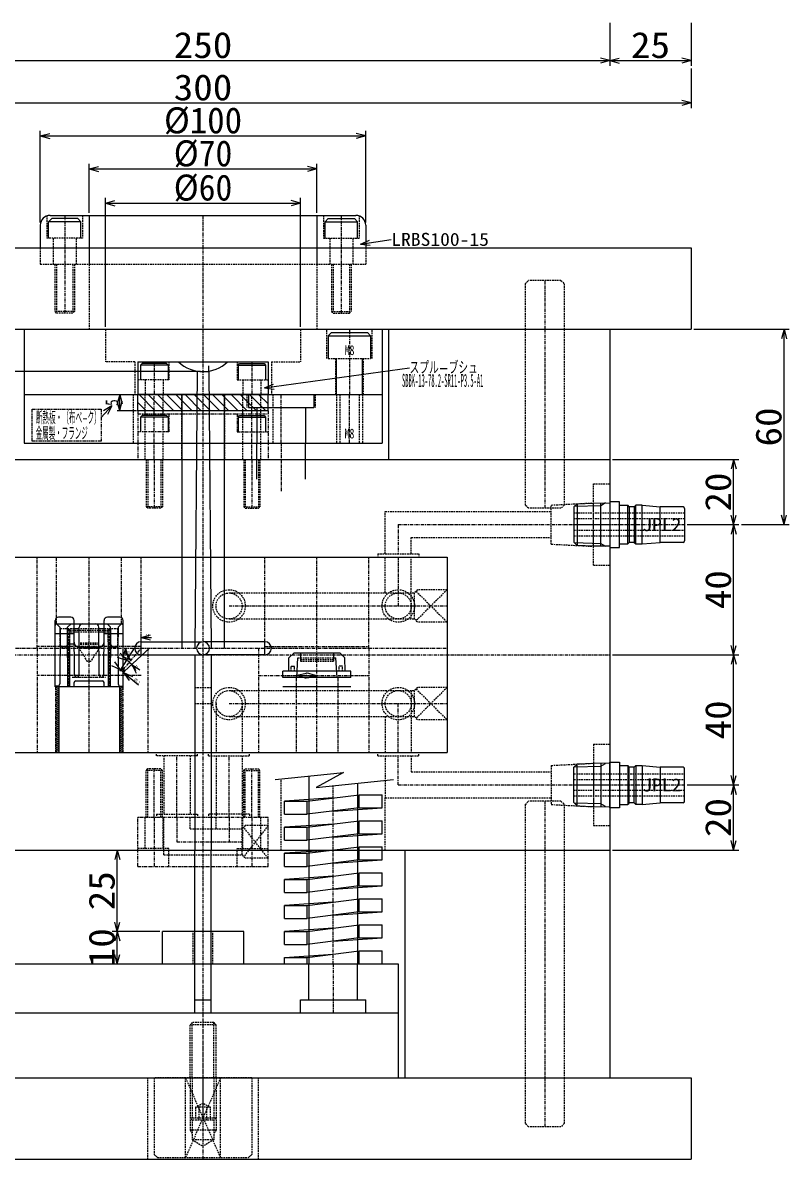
# Model space of a CAD drawing. Extents: x -554 to 592, y -350 to 391.
# Drawn here: x -55.4 to 180.1, y -350 to -0.8 of the extents above; entities that cross this region are included whole.
import ezdxf
from ezdxf.enums import TextEntityAlignment as Align

# ---------------------------------------------------------------- set-up
doc = ezdxf.new("R2010")
doc.units = 0
for name, pattern in [('CENTER', [1.75, 1, -0.25, 0.25, -0.25]), ('DASHED', [0.75, 0.5, -0.25]), ('DASHEDX2', [1, 0.75, -0.25]), ('DIVIDE', [2.25, 1, -0.25, 0.25, -0.25, 0.25, -0.25])]:
    doc.linetypes.add(name, pattern=pattern)
for name, color, linetype in [('L12', 7, 'CONTINUOUS'), ('L13', 7, 'CONTINUOUS'), ('L4', 7, 'CONTINUOUS'), ('L5', 7, 'CONTINUOUS'), ('L8', 7, 'CONTINUOUS'), ('L9', 7, 'CONTINUOUS')]:
    doc.layers.add(name, color=color, linetype=linetype)
doc.styles.add('KANJI', font='TXT', dxfattribs={"bigfont": 'BIGFONT'})

msp = doc.modelspace()

# ---------------------------------------------------------------- linework, layer by layer
at = {"layer": 'L12', "color": 251, "linetype": 'CONTINUOUS'}
for p, q in [((125, -0.8), (125, -14.045026)), ((125, -0.8), (125, -14.045026)), ((150, -0.8), (150, -14.045026)), ((-125, -12.445026), (125, -12.445026)), ((125, -12.445026), (122.102223, -11.668569)), ((125, -12.445026), (122.102223, -13.221483)), ((125, -12.445026), (127.897777, -11.668569)), ((125, -12.445026), (150, -12.445026)), ((125, -12.445026), (127.897777, -13.221483)), ((150, -12.445026), (147.102223, -11.668569)), ((150, -12.445026), (147.102223, -13.221483)), ((150, -14.845026), (150, -27.039791)), ((-150, -25.439791), (150, -25.439791)), ((150, -25.439791), (147.102223, -24.663333)), ((150, -25.439791), (147.102223, -26.216248)), ((-50, -62.2), (-50, -33.986387)), ((-50, -35.586387), (-47.102223, -34.80993)), ((50, -35.586387), (47.102223, -34.80993)), ((50, -62.2), (50, -33.986387)), ((-50, -35.586387), (50, -35.586387)), ((-50, -35.586387), (-47.102223, -36.362845)), ((50, -35.586387), (47.102223, -36.362845)), ((-35, -59.2), (-35, -44.132984)), ((-35, -45.732984), (-32.102223, -44.956527)), ((35, -45.732984), (32.102223, -44.956527)), ((35, -59.2), (35, -44.132984)), ((-35, -45.732984), (35, -45.732984)), ((-35, -45.732984), (-32.102223, -46.509441)), ((35, -45.732984), (32.102223, -46.509441)), ((-30, -94.2), (-30, -54.635602)), ((-30, -56.235602), (-27.102223, -55.459145)), ((30, -56.235602), (27.102223, -55.459145)), ((30, -94.2), (30, -54.635602)), ((-30, -56.235602), (30, -56.235602)), ((-30, -56.235602), (-27.102223, -57.012059)), ((30, -56.235602), (27.102223, -57.012059)), ((150.8, -95), (180.144503, -95)), ((178.544503, -95), (177.768045, -97.897777)), ((178.544503, -155), (178.544503, -95)), ((178.544503, -95), (179.32096, -97.897777)), ((-0.8, -108), (-67.285864, -108)), ((125.8, -135), (164.657592, -135)), ((163.057592, -135), (162.281134, -137.897777)), ((163.057592, -155), (163.057592, -135)), ((163.057592, -135), (163.834049, -137.897777)), ((163.057592, -155), (162.281134, -152.102223)), ((163.057592, -155), (163.834049, -152.102223)), ((178.544503, -155), (177.768045, -152.102223)), ((178.544503, -155), (179.32096, -152.102223)), ((148.79, -155), (164.657592, -155)), ((163.057592, -155), (162.281134, -157.897777)), ((163.057592, -195), (163.057592, -155)), ((163.057592, -155), (163.834049, -157.897777)), ((165.457592, -155), (180.144503, -155)), ((125.8, -195), (164.657592, -195)), ((163.057592, -195), (162.281134, -192.102223)), ((163.057592, -195), (162.281134, -197.897777)), ((163.057592, -195), (163.834049, -192.102223)), ((163.057592, -235), (163.057592, -195)), ((163.057592, -195), (163.834049, -197.897777)), ((163.057592, -235), (162.281134, -232.102223)), ((163.057592, -235), (163.834049, -232.102223)), ((148.79, -235), (164.657592, -235)), ((163.057592, -235), (162.281134, -237.897777)), ((163.057592, -255), (163.057592, -235)), ((163.057592, -235), (163.834049, -237.897777)), ((163.057592, -255), (162.281134, -252.102223)), ((163.057592, -255), (163.834049, -252.102223)), ((-26.34555, -255), (-27.122007, -257.897777)), ((-26.34555, -280), (-26.34555, -255)), ((-26.34555, -255), (-25.569093, -257.897777)), ((125.8, -255), (164.657592, -255)), ((-26.34555, -280), (-27.122007, -277.102223)), ((-26.34555, -280), (-25.569093, -277.102223)), ((-13.3, -280), (-27.94555, -280)), ((-26.34555, -280), (-27.122007, -282.897777)), ((-26.34555, -290), (-26.34555, -280)), ((-26.34555, -280), (-25.569093, -282.897777)), ((-26.34555, -290), (-27.122007, -287.102223)), ((-26.34555, -290), (-25.569093, -287.102223))]:
    msp.add_line(p, q, dxfattribs=at)
at = {"layer": 'L12', "color": 2, "linetype": 'CONTINUOUS'}
for p, q in [((48.418848, -68.874346), (57.853403, -67.361257)), ((48.418848, -68.874346), (51.157108, -67.648811)), ((48.418848, -68.874346), (51.403018, -69.182132)), ((18.913613, -113.020942), (63.460733, -106.790576)), ((18.913613, -113.020942), (21.675909, -111.850593)), ((18.913613, -113.020942), (21.891006, -113.388538))]:
    msp.add_line(p, q, dxfattribs=at)
at = {"layer": 'L12', "color": 6, "linetype": 'CONTINUOUS'}
for p, q in [((-25.589005, -115), (-26.365462, -117.897777)), ((-25.589005, -120), (-25.589005, -115)), ((-25.589005, -115), (-24.812548, -117.897777)), ((-27.989005, -118.5), (-31.329843, -122.092765)), ((-27.989005, -118.5), (-30.530903, -120.093348)), ((-27.989005, -118.5), (-29.393679, -121.150828)), ((-25.589005, -120), (-26.365462, -117.102223)), ((-25.589005, -120), (-24.812548, -117.102223)), ((-20.4, -120), (-26.389005, -120))]:
    msp.add_line(p, q, dxfattribs=at)
at = {"layer": 'L12', "color": 6, "linetype": 'DIVIDE'}
for p, q in [((-52.468586, -119.518325), (-31.329843, -119.518325)), ((-52.468586, -129.353403), (-52.468586, -119.518325)), ((-31.329843, -119.518325), (-31.329843, -129.353403)), ((-31.329843, -129.353403), (-52.468586, -129.353403))]:
    msp.add_line(p, q, dxfattribs=at)
at = {"layer": 'L13', "color": 6, "linetype": 'CONTINUOUS'}
for p, q in [((-20, -120), (-20, -115)), ((-20, -115), (20, -115)), ((-19.671573, -115), (-14.671573, -120)), ((-16.843146, -115), (-11.843146, -120)), ((-14.014719, -115), (-9.014719, -120)), ((-11.186292, -115), (-6.186292, -120)), ((-8.357864, -115), (-3.357864, -120)), ((-5.529437, -115), (-0.529437, -120)), ((-2.70101, -115), (2.29899, -120)), ((0.127417, -115), (5.127417, -120)), ((2.955844, -115), (7.955844, -120)), ((5.784271, -115), (10.784271, -120)), ((8.612698, -115), (13.612698, -120)), ((11.441125, -115), (16.441125, -120)), ((14.269553, -115), (19.269553, -120)), ((17.09798, -115), (20, -117.90202)), ((19.926407, -115), (20, -115.073593)), ((20, -120), (20, -115)), ((-20, -117.5), (-17.5, -120)), ((20, -120), (-20, -120))]:
    msp.add_line(p, q, dxfattribs=at)
at = {"layer": 'L13', "color": 96, "linetype": 'DIVIDE'}
for p, q in [((-20, -120), (-20, -135)), ((-20, -121), (20, -121)), ((-10.5, -121), (-10.5, -126.5)), ((10.5, -121), (10.5, -126.5)), ((20, -120), (20, -135)), ((-10.5, -126.5), (-20, -126.5)), ((10.5, -126.5), (20, -126.5)), ((-20, -260), (-20, -245)), ((20, -260), (20, -245))]:
    msp.add_line(p, q, dxfattribs=at)
at = {"layer": 'L13', "color": 251, "linetype": 'CONTINUOUS'}
for p, q in [((-18.75, -121.5), (-19.25, -122)), ((-10.75, -122), (-19.25, -122)), ((-19.25, -122), (-19.25, -126.5)), ((-11.25, -121.5), (-18.75, -121.5)), ((-10.75, -122), (-11.25, -121.5)), ((-10.75, -122), (-10.75, -126.5)), ((10.75, -122), (11.25, -121.5)), ((10.75, -122), (19.25, -122)), ((10.75, -122), (10.75, -126.5)), ((11.25, -121.5), (18.75, -121.5)), ((18.75, -121.5), (19.25, -122)), ((19.25, -122), (19.25, -126.5)), ((22.162304, -233.356021), (43.167539, -231.13089)), ((32.5, -232.260926), (32.5, -290)), ((43.167539, -231.13089), (34.801047, -235.759162)), ((34.801047, -235.759162), (58.565445, -233.267016)), ((47.5, -234.427437), (47.5, -290))]:
    msp.add_line(p, q, dxfattribs=at)
at = {"layer": 'L13', "color": 136, "linetype": 'CENTER'}
for p, q in [((-15, -135), (-15, -120)), ((15, -135), (15, -120)), ((-15, -245), (-15, -260)), ((-8, -245), (-8, -252.5)), ((8, -245), (8, -252.5)), ((15, -245), (15, -260))]:
    msp.add_line(p, q, dxfattribs=at)
at = {"layer": 'L13', "color": 96, "linetype": 'DASHED'}
for p, q in [((-6.6, -120), (-6.6, -135)), ((6.6, -120), (6.6, -135)), ((-17.75, -254.5), (-17.75, -245)), ((-12.25, -254.5), (-12.25, -245)), ((12.25, -254.5), (12.25, -245)), ((17.75, -254.5), (17.75, -245)), ((-10.5, -254.5), (-20, -254.5)), ((-10.5, -260), (-10.5, -254.5)), ((10.5, -254.5), (20, -254.5)), ((10.5, -260), (10.5, -254.5))]:
    msp.add_line(p, q, dxfattribs=at)
at = {"layer": 'L13', "color": 56, "linetype": 'CONTINUOUS'}
for p, q in [((113.99, -149.578062), (114.99, -148.578062)), ((113.99, -149.578062), (113.99, -160.421938)), ((122.2, -149.20875), (114.106387, -149.461675)), ((114.99, -148.578062), (120, -148.4215)), ((114.99, -148.578062), (114.99, -161.421938)), ((120, -148.4215), (124.99, -148.332488)), ((122.2, -161.64725), (122.2, -148.35275)), ((123.677168, -148.355907), (122.2, -149.20875)), ((127.99, -148), (124.99, -148)), ((124.99, -148), (124.99, -162)), ((127.99, -162), (127.99, -148)), ((127.99, -149.05), (130.49, -149.05)), ((130.99, -149.55), (130.49, -149.05)), ((130.49, -160.95), (130.49, -149.05)), ((132.49, -149.55), (130.99, -149.55)), ((130.99, -149.55), (130.99, -160.45)), ((130.99, -149.55), (130.99, -160.45)), ((132.99, -149.05), (132.49, -149.55)), ((132.49, -149.55), (132.49, -160.45)), ((134.99, -149.05), (132.99, -149.05)), ((132.99, -160.95), (132.99, -149.05)), ((134.99, -149.05), (140.49, -149.55)), ((134.99, -160.95), (134.99, -149.05)), ((140.49, -160.45), (140.49, -149.55)), ((147.50745, -149.55), (140.49, -149.55)), ((147.99, -150.049695), (147.99, -159.950305)), ((114.99, -161.421938), (113.99, -160.421938)), ((114.106387, -160.538325), (122.2, -160.79125)), ((130.99, -160.45), (130.49, -160.95)), ((132.49, -160.45), (130.99, -160.45)), ((132.49, -160.45), (132.99, -160.95)), ((134.99, -160.95), (140.49, -160.45)), ((147.50745, -160.45), (140.49, -160.45)), ((120, -161.5785), (114.99, -161.421938)), ((124.99, -161.667512), (120, -161.5785)), ((122.2, -160.79125), (123.677168, -161.644093)), ((124.99, -162), (127.99, -162)), ((127.99, -160.95), (130.49, -160.95)), ((132.99, -160.95), (134.99, -160.95)), ((114.99, -228.578063), (113.99, -229.578063)), ((113.99, -240.421938), (113.99, -229.578063)), ((114.106387, -229.461675), (122.2, -229.20875)), ((120, -228.4215), (114.99, -228.578063)), ((114.99, -241.421938), (114.99, -228.578063)), ((124.99, -228.332488), (120, -228.4215)), ((122.2, -228.35275), (122.2, -241.64725)), ((122.2, -229.20875), (123.677168, -228.355907)), ((124.99, -228), (127.99, -228)), ((124.99, -242), (124.99, -228)), ((127.99, -228), (127.99, -242)), ((127.99, -229.05), (130.49, -229.05)), ((130.99, -229.55), (130.49, -229.05)), ((130.49, -229.05), (130.49, -240.95)), ((130.99, -240.45), (130.99, -229.55)), ((130.99, -240.45), (130.99, -229.55)), ((132.49, -229.55), (130.99, -229.55)), ((132.49, -229.55), (132.99, -229.05)), ((132.49, -240.45), (132.49, -229.55)), ((132.99, -229.05), (134.99, -229.05)), ((132.99, -229.05), (132.99, -240.95)), ((134.99, -229.05), (140.49, -229.55)), ((134.99, -229.05), (134.99, -240.95)), ((140.49, -229.55), (140.49, -240.45)), ((147.50745, -229.55), (140.49, -229.55)), ((147.99, -239.950305), (147.99, -230.049695)), ((113.99, -240.421938), (114.99, -241.421938)), ((122.2, -240.79125), (114.106387, -240.538325)), ((123.677168, -241.644093), (122.2, -240.79125)), ((130.99, -240.45), (130.49, -240.95)), ((132.49, -240.45), (130.99, -240.45)), ((132.99, -240.95), (132.49, -240.45)), ((134.99, -240.95), (140.49, -240.45)), ((147.50745, -240.45), (140.49, -240.45)), ((114.99, -241.421938), (120, -241.5785)), ((120, -241.5785), (124.99, -241.667512)), ((127.99, -242), (124.99, -242)), ((127.99, -240.95), (130.49, -240.95)), ((134.99, -240.95), (132.99, -240.95))]:
    msp.add_line(p, q, dxfattribs=at)
at = {"layer": 'L13', "color": 56, "linetype": 'CENTER'}
for p, q in [((120, -161.5785), (120, -148.4215)), ((113.99, -155), (147.99, -155)), ((120, -228.4215), (120, -241.5785)), ((113.99, -235), (147.99, -235))]:
    msp.add_line(p, q, dxfattribs=at)
at = {"layer": 'L13', "color": 56, "linetype": 'DASHED'}
for p, q in [((147.99, -151.535898), (113.99, -151.535898)), ((147.99, -153.267949), (113.99, -153.267949)), ((113.99, -156.732051), (147.99, -156.732051)), ((113.99, -158.464102), (147.99, -158.464102)), ((113.99, -231.535898), (147.99, -231.535898)), ((113.99, -233.267949), (147.99, -233.267949)), ((147.99, -236.732051), (113.99, -236.732051)), ((147.99, -238.464102), (113.99, -238.464102))]:
    msp.add_line(p, q, dxfattribs=at)
at = {"layer": 'L13', "color": 206, "linetype": 'CONTINUOUS'}
for p, q in [((40, -239), (25, -240)), ((25, -240), (32, -240)), ((25, -244), (25, -240)), ((32, -240), (48, -238)), ((32, -244), (32, -240)), ((48, -238), (55, -238)), ((48, -242), (48, -238)), ((55, -242), (55, -238)), ((25, -244), (32, -244)), ((48, -242), (32, -244)), ((40, -243), (55, -242)), ((48, -242), (55, -242)), ((40, -247), (25, -248)), ((32, -248), (48, -246)), ((48, -246), (55, -246)), ((48, -250), (48, -246)), ((55, -250), (55, -246)), ((25, -248), (32, -248)), ((25, -252), (25, -248)), ((32, -252), (32, -248)), ((48, -250), (32, -252)), ((40, -251), (55, -250)), ((48, -250), (55, -250)), ((25, -252), (32, -252)), ((32, -256), (48, -254)), ((48, -254), (55, -254)), ((48, -258), (48, -254)), ((55, -258), (55, -254)), ((40, -255), (25, -256)), ((25, -256), (32, -256)), ((25, -260), (25, -256)), ((32, -260), (32, -256)), ((48, -258), (32, -260)), ((40, -259), (55, -258)), ((48, -258), (55, -258)), ((25, -260), (32, -260)), ((40, -263), (25, -264)), ((25, -264), (32, -264)), ((25, -268), (25, -264)), ((32, -264), (48, -262)), ((32, -268), (32, -264)), ((48, -262), (55, -262)), ((48, -266), (48, -262)), ((55, -266), (55, -262)), ((25, -268), (32, -268)), ((48, -266), (32, -268)), ((40, -267), (55, -266)), ((48, -266), (55, -266)), ((40, -271), (25, -272)), ((25, -272), (32, -272)), ((25, -276), (25, -272)), ((32, -272), (48, -270)), ((32, -276), (32, -272)), ((48, -270), (55, -270)), ((48, -274), (48, -270)), ((55, -274), (55, -270)), ((48, -274), (32, -276)), ((40, -275), (55, -274)), ((48, -274), (55, -274)), ((25, -276), (32, -276)), ((40, -279), (25, -280)), ((32, -280), (48, -278)), ((48, -278), (55, -278)), ((48, -282), (48, -278)), ((55, -282), (55, -278)), ((25, -280), (32, -280)), ((25, -284), (25, -280)), ((32, -284), (32, -280)), ((48, -282), (32, -284)), ((40, -283), (55, -282)), ((48, -282), (55, -282)), ((25, -284), (32, -284)), ((32, -288), (48, -286)), ((48, -286), (55, -286)), ((48, -290), (48, -286)), ((55, -290), (55, -286)), ((25, -288), (40, -287)), ((25, -288), (32, -288)), ((25, -290), (25, -288)), ((32, -290), (32, -288))]:
    msp.add_line(p, q, dxfattribs=at)
at = {"layer": 'L13', "color": 96, "linetype": 'CENTER'}
for p, q in [((20, -245), (-20, -245)), ((-20, -260), (20, -260))]:
    msp.add_line(p, q, dxfattribs=at)
at = {"layer": 'L13', "color": 136, "linetype": 'DASHED'}
for p, q in [((-12, -256.5), (-12, -245)), ((-4, -248.5), (-4, -245)), ((4, -248.5), (4, -245)), ((12, -248.5), (12, -245)), ((20, -247.5), (12.5, -257)), ((20, -257.5), (12.5, -248))]:
    msp.add_line(p, q, dxfattribs=at)
at = {"layer": 'L13', "color": 3, "linetype": 'CONTINUOUS'}
for p, q in [((-12.5, -290), (-12.5, -280)), ((12.5, -280), (-12.5, -280)), ((12.5, -290), (12.5, -280))]:
    msp.add_line(p, q, dxfattribs=at)
at = {"layer": 'L13', "color": 3, "linetype": 'DASHED'}
for p, q in [((-3, -290), (-3, -280)), ((3, -290), (3, -280))]:
    msp.add_line(p, q, dxfattribs=at)
at = {"layer": 'L13', "color": 253, "linetype": 'DASHED'}
for p, q in [((15, -325), (-15, -325)), ((-15, -325), (-15, -348.5)), ((-5.385165, -349.5), (-5.385165, -325)), ((-5.385165, -325), (5.385165, -349.5)), ((5.385165, -325), (-5.385165, -349.5)), ((5.385165, -349.5), (5.385165, -325)), ((15, -325), (15, -348.5)), ((2.309401, -334), (-2.309401, -334)), ((-2.309401, -334), (-2.309401, -338)), ((0, -332.845299), (-2, -334)), ((-1.154701, -338), (-1.154701, -334)), ((2, -334), (0, -332.845299)), ((1.154701, -338), (1.154701, -334)), ((2.309401, -338), (2.309401, -334)), ((-3.3235, -338), (-4, -337.3235)), ((4, -337.3235), (-4, -337.3235)), ((3.3235, -338), (-3.3235, -338)), ((4, -337.3235), (3.3235, -338)), ((-14, -349.5), (14, -349.5))]:
    msp.add_line(p, q, dxfattribs=at)
at = {"layer": 'L13', "color": 5, "linetype": 'DASHED'}
for p, q in [((-4, -325), (-4, -341)), ((4, -325), (4, -341)), ((-4, -341), (-3.325, -342.169134)), ((4, -341), (3.325, -342.169134))]:
    msp.add_line(p, q, dxfattribs=at)
at = {"layer": 'L13', "color": 2, "linetype": 'DASHED'}
for p, q in [((-3.325, -325), (-3.325, -344)), ((3.325, -325), (3.325, -344)), ((-4, -341), (4, -341)), ((-3.325, -344), (0, -345.997862)), ((3.325, -344), (-3.325, -344)), ((3.325, -344), (0, -345.997862))]:
    msp.add_line(p, q, dxfattribs=at)
at = {"layer": 'L13', "color": 253, "linetype": 'CENTER'}
msp.add_line((0, -338), (0, -325), dxfattribs=at)
at = {"layer": 'L13', "color": 253, "linetype": 'CONTINUOUS'}
for p, q in [((-15, -348.5), (-14, -349.5)), ((14, -349.5), (15, -348.5))]:
    msp.add_line(p, q, dxfattribs=at)
at = {"layer": 'L13', "color": 56, "linetype": 'CONTINUOUS'}
for centre, start, end in [((147.49, -150.049695), 360, 448), ((147.49, -159.950305), 272, 360), ((147.49, -230.049695), 0, 88), ((147.49, -239.950305), -88, 0)]:
    msp.add_arc(centre, 0.5, start, end, dxfattribs=at)
at = {"layer": 'L4', "color": 251, "linetype": 'CENTER'}
for p, q in [((-35, -225), (-35, -165)), ((35, -225), (35, -165))]:
    msp.add_line(p, q, dxfattribs=at)
at = {"layer": 'L4', "color": 7, "linetype": 'CONTINUOUS'}
for p, q in [((-45.455, -204.893), (-45.455, -184.493)), ((-40.61, -183.473), (-44.435, -183.473)), ((-39.59, -191.123), (-39.59, -184.493)), ((-30.41, -191.123), (-30.41, -184.493)), ((-25.565, -183.473), (-29.39, -183.473)), ((-24.545, -204.893), (-24.545, -184.493)), ((-44.945, -185.513), (-25.055, -185.513)), ((-38.06, -187.043), (-39.59, -187.043)), ((-38.06, -188.063), (-39.59, -188.063)), ((-30.41, -187.043), (-31.94, -187.043)), ((-30.41, -188.063), (-31.94, -188.063)), ((-39.59, -188.573), (-45.455, -188.573)), ((-24.545, -188.573), (-30.41, -188.573)), ((-31.94, -192.653), (-38.06, -192.653)), ((27.958813, -194.387), (42.041187, -194.387)), ((24.545, -201.986001), (24.545, -200.048001)), ((45.455, -201.986001), (45.455, -200.048001)), ((-24.545, -204.893), (-45.455, -204.893)), ((-39.59, -204.893), (-39.59, -203.516)), ((-30.41, -204.893), (-30.41, -203.516))]:
    msp.add_line(p, q, dxfattribs=at)
at = {"layer": 'L4', "color": 7, "linetype": 'DASHED'}
for p, q in [((-44.945, -185.513), (-45.455, -185.513)), ((-39.59, -187.043), (-43.925, -187.043)), ((-39.59, -187.043), (-41.12, -187.043)), ((-29.135, -187.553), (-40.865, -187.553)), ((-39.59, -188.063), (-40.865, -188.063)), ((-31.94, -187.043), (-38.06, -187.043)), ((-31.94, -188.063), (-38.06, -188.063)), ((-26.075, -187.043), (-30.41, -187.043)), ((-29.135, -188.063), (-30.41, -188.063)), ((-24.545, -185.513), (-25.055, -185.513)), ((-31.971238, -191.837), (-38.028762, -191.837)), ((-31.972592, -191.403499), (-38.027408, -191.403499)), ((-35.510003, -197.038999), (-38.032407, -193.003154)), ((-31.967731, -192.959001), (-38.032269, -192.959001)), ((-31.967593, -193.003148), (-34.490002, -197.039002)), ((-34.49, -197.039001), (-35.51, -197.039001)), ((27.095, -200.048), (27.095, -198.518)), ((28.115, -200.048), (28.115, -198.518)), ((29.147063, -195.917), (40.852937, -195.917)), ((29.951, -196.427), (40.049, -196.427)), ((29.951, -196.937), (40.049, -196.937)), ((41.885, -200.048), (41.885, -198.518)), ((42.905, -200.048), (42.905, -198.518))]:
    msp.add_line(p, q, dxfattribs=at)
at = {"layer": 'L4', "color": 6, "linetype": 'CONTINUOUS'}
for p, q in [((-44.996, -185.513), (-43.961325, -186.532894)), ((-43.874, -187.043), (-43.970205, -203.878828)), ((-43.961325, -186.532894), (-43.874, -192.602)), ((-41.681, -192.602), (-41.593675, -186.532894)), ((-41.579, -204.893), (-41.681, -187.043)), ((-41.593675, -186.532894), (-40.559, -185.513)), ((-39.54155, -201.093624), (-39.59, -187.043)), ((-38.057689, -201.093384), (-38.012178, -186.529813)), ((-31.942311, -201.093384), (-31.987822, -186.529813)), ((-30.45845, -201.093624), (-30.41, -187.043)), ((-28.406325, -186.532894), (-29.441, -185.513)), ((-28.421, -204.893), (-28.319, -187.043)), ((-28.319, -192.602), (-28.406325, -186.532894)), ((-26.038675, -186.532894), (-26.126, -192.602)), ((-26.126, -187.043), (-26.029795, -203.878828)), ((-25.004, -185.513), (-26.038675, -186.532894)), ((-41.482422, -191.633), (-39.59, -191.633)), ((-40.916, -204.893), (-40.916, -191.633)), ((-29.084, -204.893), (-29.084, -191.633)), ((-41.681, -192.602), (-43.874, -192.602)), ((-28.319, -192.602), (-26.126, -192.602)), ((26.402111, -195.916767), (27.958813, -194.387)), ((29.951, -194.642), (29.951, -196.937)), ((40.049, -194.642), (40.049, -196.937)), ((42.041187, -194.387), (43.597889, -195.916767)), ((26.33, -200.048), (26.402111, -195.916767)), ((27.095, -198.518), (28.115, -198.518)), ((28.829, -201.986001), (29.147063, -195.917)), ((41.171, -201.986001), (40.852937, -195.917)), ((42.905, -198.518), (41.885, -198.518)), ((43.67, -200.048), (43.597889, -195.916767)), ((45.455, -200.048001), (24.545, -200.048001)), ((45.455, -201.986001), (24.545, -201.986001)), ((-39.08, -203.006), (-30.92, -203.006))]:
    msp.add_line(p, q, dxfattribs=at)
at = {"layer": 'L4', "color": 6, "linetype": 'CENTER'}
for p, q in [((-43.874, -192.602), (-43.874, -187.043)), ((-41.681, -192.602), (-41.681, -187.043)), ((-40.916, -191.633), (-40.865, -187.553)), ((-29.084, -191.633), (-29.135, -187.553)), ((-28.319, -192.602), (-28.319, -187.043)), ((-26.126, -192.602), (-26.126, -187.043)), ((-40.212403, -201.833), (-29.893494, -201.833))]:
    msp.add_line(p, q, dxfattribs=at)
at = {"layer": 'L4', "color": 6, "linetype": 'DASHEDX2'}
for p, q in [((-41.323544, -204.893), (-41.323544, -187.043)), ((-40.915544, -204.893), (-40.915544, -187.043)), ((-29.084456, -204.893), (-29.084456, -187.043)), ((-28.676456, -204.893), (-28.676456, -187.043))]:
    msp.add_line(p, q, dxfattribs=at)
at = {"layer": 'L4', "color": 251, "linetype": 'CONTINUOUS'}
msp.add_line((45.455, -204.893), (24.545, -204.893), dxfattribs=at)
at = {"layer": 'L4', "color": 7, "linetype": 'CONTINUOUS'}
for centre, radius, start, end in [((-44.435, -184.493), 1.02, 90.000003, 180.000005), ((-40.61, -184.493), 1.02, 0, 90.000003), ((-29.39, -184.493), 1.02, 90.000003, 180.000005), ((-25.565, -184.493), 1.02, 0, 90.000003), ((-44.945, -186.023), 0.51, 90.000003, 180.000005), ((-25.055, -186.023), 0.51, 0, 90.000003), ((-38.06, -191.123), 1.53, 179.999995, 269.999997), ((-31.94, -191.123), 1.53, 269.999997, 360)]:
    msp.add_arc(centre, radius, start, end, dxfattribs=at)
at = {"layer": 'L4', "color": 6, "linetype": 'CONTINUOUS'}
for centre, radius, start, end in [((-36.992183, -186.533), 1.02, 90, 179.820951), ((-33.007817, -186.533), 1.02, 0.179049, 90), ((-43.119928, -191.837), 0.765, 180.824343, 270), ((-42.435072, -191.837), 0.765, 270, 359.175657), ((-27.564928, -191.837), 0.765, 180.824343, 270), ((-26.880072, -191.837), 0.765, 270, 359.175657), ((-38.79962, -201.091066), 0.741934, 180.197571, 359.820951), ((-31.20038, -201.091066), 0.741934, 180.179049, 359.802429), ((-44.990188, -203.873), 1.02, 270, 359.672599), ((-39.08, -203.516), 0.51, 90, 180), ((-30.92, -203.516), 0.51, 0, 90), ((-25.009812, -203.873), 1.02, 180.327401, 270)]:
    msp.add_arc(centre, radius, start, end, dxfattribs=at)
at = {"layer": 'L5', "color": 7, "linetype": 'CENTER'}
for p, q in [((0, -350), (0, -60)), ((-125, -195), (125, -195))]:
    msp.add_line(p, q, dxfattribs=at)
at = {"layer": 'L5', "color": 7, "linetype": 'CONTINUOUS'}
for p, q in [((-75, -165), (75, -165)), ((75, -165), (75, -195)), ((-19, -191), (0, -191)), ((-19, -193), (-19, -191)), ((19, -191), (0, -191)), ((19, -193), (19, -191)), ((-19, -195), (-19, -193)), ((-19, -195), (0, -195)), ((19, -195), (0, -195)), ((19, -195), (19, -193)), ((75, -195), (75, -225)), ((-75, -225), (75, -225))]:
    msp.add_line(p, q, dxfattribs=at)
at = {"layer": 'L5', "color": 4, "linetype": 'CENTER'}
for p, q in [((-51, -193), (-51, -165)), ((-45, -185.513), (-45, -165)), ((-25, -185.513), (-25, -165)), ((-19, -193), (-19, -165)), ((19, -193), (19, -165)), ((51, -193), (51, -165)), ((-51, -193), (-51, -225)), ((-17, -193), (-17, -225)), ((17, -193), (17, -225)), ((51, -193), (51, -225)), ((28.6, -201.986001), (28.6, -225)), ((41.4, -201.986001), (41.4, -225)), ((-45.35, -204.893), (-45.35, -225)), ((-24.65, -204.893), (-24.65, -225))]:
    msp.add_line(p, q, dxfattribs=at)
at = {"layer": 'L5', "color": 136, "linetype": 'CONTINUOUS'}
for p, q in [((-19, -189.65445), (-16.102223, -188.877993)), ((-19, -190.9), (-19, -189.45445)), ((-19, -189.65445), (-15.842932, -189.65445)), ((-19, -189.65445), (-16.102223, -190.430907)), ((-23.41636, -196.729522), (-25.443131, -194.51769)), ((-25.004627, -199.222601), (-21.040393, -193)), ((-22.120356, -196.718695), (-24.839279, -195.45084)), ((-23.854412, -193), (-24.630869, -195.897777)), ((-24.085373, -199.993946), (-16.45282, -193)), ((-23.854412, -193), (-23.077954, -195.897777)), ((-22.120356, -196.718695), (-23.841085, -194.261239)), ((-25.345612, -199.628972), (-28.064536, -198.361117)), ((-25.345612, -199.628972), (-27.066342, -197.171516)), ((-23.41636, -196.729522), (-26.277511, -195.827404)), ((-21.905969, -197.99689), (-19.375795, -199.608789)), ((-21.905969, -197.99689), (-20.520723, -200.657923)), ((-25.345612, -199.628972), (-25.740475, -199.297643)), ((-25.345612, -199.628972), (-24.426359, -200.400317)), ((-24.426359, -200.400317), (-19.819317, -204.266084)), ((-24.426359, -200.400317), (-21.707436, -201.668172)), ((-24.426359, -200.400317), (-22.70563, -202.857773))]:
    msp.add_line(p, q, dxfattribs=at)
at = {"layer": 'L5', "color": 3, "linetype": 'CENTER'}
for p, q in [((-75, -193), (75, -193)), ((-19, -201.4), (-51, -201.4)), ((17, -201.4), (51, -201.4))]:
    msp.add_line(p, q, dxfattribs=at)
at = {"layer": 'L5', "color": 251, "linetype": 'CENTER'}
for p, q in [((-19, -192.5), (-51, -192.5)), ((19.091623, -192.5), (51, -192.5))]:
    msp.add_line(p, q, dxfattribs=at)
at = {"layer": 'L5', "color": 136, "linetype": 'CENTER'}
for p, q in [((-24.545, -199.608274), (-19, -193)), ((-25.004627, -199.222601), (-25.690484, -200.039975)), ((-25.004627, -199.222601), (-24.085373, -199.993946)), ((-24.085373, -199.608274), (-25.004627, -199.608274)), ((-24.085373, -199.993946), (-24.771231, -200.81132))]:
    msp.add_line(p, q, dxfattribs=at)
at = {"layer": 'L5', "color": 4, "linetype": 'CONTINUOUS'}
for p, q in [((-2.5, -195), (-2.5, -225)), ((2.5, -195), (2.5, -225))]:
    msp.add_line(p, q, dxfattribs=at)
at = {"layer": 'L5', "color": 206, "linetype": 'CONTINUOUS'}
for p, q in [((28.865916, -201.281598), (31.800359, -200.657863)), ((28.865916, -201.281598), (31.719086, -202.208649)), ((35, -201.442225), (32.102223, -200.665768)), ((35, -201.442225), (32.102223, -202.218682))]:
    msp.add_line(p, q, dxfattribs=at)
at = {"layer": 'L5', "color": 3, "linetype": 'CONTINUOUS'}
for p, q in [((-44.35, -204.667078), (-45.35, -204.667078)), ((-45.35, -205.215837), (-44.79083, -204.893)), ((-45.35, -205.793187), (-44.35, -205.215837)), ((-45.35, -206.370537), (-44.35, -205.793187)), ((-44.35, -204.667078), (-44.35, -225)), ((-25.65, -204.667078), (-25.65, -225)), ((-25.65, -204.667078), (-24.65, -204.667078)), ((-24.65, -205.793187), (-25.65, -205.215837)), ((-24.65, -206.370537), (-25.65, -205.793187)), ((-24.65, -205.215837), (-25.20917, -204.893)), ((-45.35, -206.947888), (-44.35, -206.370537)), ((-45.35, -207.525238), (-44.35, -206.947888)), ((-45.35, -208.102588), (-44.35, -207.525238)), ((-45.35, -208.679938), (-44.35, -208.102588)), ((-45.35, -209.257289), (-44.35, -208.679938)), ((-45.35, -209.834639), (-44.35, -209.257289)), ((-24.65, -206.947888), (-25.65, -206.370537)), ((-24.65, -207.525238), (-25.65, -206.947888)), ((-24.65, -208.102588), (-25.65, -207.525238)), ((-24.65, -208.679938), (-25.65, -208.102588)), ((-24.65, -209.257289), (-25.65, -208.679938)), ((-24.65, -209.834639), (-25.65, -209.257289)), ((-45.35, -210.411989), (-44.35, -209.834639)), ((-45.35, -210.989339), (-44.35, -210.411989)), ((-45.35, -211.56669), (-44.35, -210.989339)), ((-45.35, -212.14404), (-44.35, -211.56669)), ((-45.35, -212.72139), (-44.35, -212.14404)), ((-45.35, -213.29874), (-44.35, -212.72139)), ((-24.65, -210.411989), (-25.65, -209.834639)), ((-24.65, -210.989339), (-25.65, -210.411989)), ((-24.65, -211.56669), (-25.65, -210.989339)), ((-24.65, -212.14404), (-25.65, -211.56669)), ((-24.65, -212.72139), (-25.65, -212.14404)), ((-24.65, -213.29874), (-25.65, -212.72139)), ((-45.35, -213.876091), (-44.35, -213.29874)), ((-45.35, -214.453441), (-44.35, -213.876091)), ((-45.35, -215.030791), (-44.35, -214.453441)), ((-45.35, -215.608142), (-44.35, -215.030791)), ((-45.35, -216.185492), (-44.35, -215.608142)), ((-45.35, -216.762842), (-44.35, -216.185492)), ((-24.65, -213.876091), (-25.65, -213.29874)), ((-24.65, -214.453441), (-25.65, -213.876091)), ((-24.65, -215.030791), (-25.65, -214.453441)), ((-24.65, -215.608142), (-25.65, -215.030791)), ((-24.65, -216.185492), (-25.65, -215.608142)), ((-24.65, -216.762842), (-25.65, -216.185492)), ((-45.35, -217.340192), (-44.35, -216.762842)), ((-45.35, -217.917543), (-44.35, -217.340192)), ((-45.35, -218.494893), (-44.35, -217.917543)), ((-45.35, -219.072243), (-44.35, -218.494893)), ((-45.35, -219.649593), (-44.35, -219.072243)), ((-45.35, -220.226944), (-44.35, -219.649593)), ((-24.65, -217.340192), (-25.65, -216.762842)), ((-24.65, -217.917543), (-25.65, -217.340192)), ((-24.65, -218.494893), (-25.65, -217.917543)), ((-24.65, -219.072243), (-25.65, -218.494893)), ((-24.65, -219.649593), (-25.65, -219.072243)), ((-24.65, -220.226944), (-25.65, -219.649593)), ((-45.35, -220.804294), (-44.35, -220.226944)), ((-45.35, -221.381644), (-44.35, -220.804294)), ((-45.35, -221.958995), (-44.35, -221.381644)), ((-45.35, -222.536345), (-44.35, -221.958995)), ((-45.35, -223.113695), (-44.35, -222.536345)), ((-45.35, -223.691045), (-44.35, -223.113695)), ((-24.65, -220.804294), (-25.65, -220.226944)), ((-24.65, -221.381644), (-25.65, -220.804294)), ((-24.65, -221.958995), (-25.65, -221.381644)), ((-24.65, -222.536345), (-25.65, -221.958995)), ((-24.65, -223.113695), (-25.65, -222.536345)), ((-24.65, -223.691045), (-25.65, -223.113695)), ((-45.35, -224.268396), (-44.35, -223.691045)), ((-45.35, -224.845746), (-44.35, -224.268396)), ((-44.617176, -225), (-44.35, -224.845746)), ((-24.65, -224.268396), (-25.65, -223.691045)), ((-24.65, -224.845746), (-25.65, -224.268396)), ((-25.382824, -225), (-25.65, -224.845746))]:
    msp.add_line(p, q, dxfattribs=at)
at = {"layer": 'L5', "color": 4, "linetype": 'DASHED'}
for p, q in [((-2.5, -205), (2.5, -205)), ((-2.5, -210), (2.5, -210))]:
    msp.add_line(p, q, dxfattribs=at)
at = {"layer": 'L5', "color": 7, "linetype": 'CONTINUOUS'}
for centre, start, end in [((-19, -193), 90, 180), ((0, -193), 0, 180), ((19, -193), 0, 90), ((-19, -193), 180, 270), ((0, -193), 180, 360), ((19, -193), -90, 0)]:
    msp.add_arc(centre, 2, start, end, dxfattribs=at)
at = {"layer": 'L5', "color": 136, "linetype": 'CONTINUOUS'}
for centre, radius, start, end in [((-19, -193), 4.854412, 180, 230), ((-27.474474, -203.099485), 7.552795, 57.5, 63.189527), ((-27.474474, -203.099485), 7.552795, 42.5, 57.5), ((-27.474474, -203.099485), 7.552795, 24.537686, 42.5)]:
    msp.add_arc(centre, radius, start, end, dxfattribs=at)
at = {"layer": 'L5', "color": 206, "linetype": 'CONTINUOUS'}
msp.add_arc((35, -84.236306), 117.205919, 267, 270, dxfattribs=at)
at = {"layer": 'L8', "color": 7, "linetype": 'DASHED'}
for p, q in [((-48, -60), (-48, -67)), ((-37, -60), (-37, -67)), ((37, -60), (37, -67)), ((48, -60), (48, -67)), ((-37, -67), (-48, -67)), ((-46, -67), (-46, -75)), ((-39, -67), (-39, -75)), ((37, -67), (48, -67)), ((39, -67), (39, -75)), ((46, -67), (46, -75)), ((-50, -70), (-50, -75)), ((50, -70), (50, -75)), ((-50, -75), (50, -75)), ((-35, -75), (-35, -95)), ((35, -75), (35, -95)), ((-30, -95), (-30, -105)), ((30, -95), (30, -105)), ((38, -104), (38, -95)), ((52, -104), (52, -95)), ((38.5, -104), (51.5, -104)), ((40.75, -104), (40.75, -115)), ((49.25, -104), (49.25, -115)), ((-21, -105), (-29.994764, -105)), ((-21, -105), (-21, -115)), ((21, -105), (21, -115)), ((21, -105), (30, -105)), ((-21.5, -115), (-21.5, -130)), ((13.5, -115), (13.5, -119)), ((21.5, -115), (21.5, -130)), ((34.5, -115), (34.5, -119)), ((-17, -350), (-17, -325)), ((17, -350), (17, -325))]:
    msp.add_line(p, q, dxfattribs=at)
at = {"layer": 'L8', "color": 251, "linetype": 'CONTINUOUS'}
for p, q in [((-46.5, -61), (-47.5, -62)), ((-37.5, -62), (-47.5, -62)), ((-47.5, -67), (-47.5, -62)), ((-38.5, -61), (-46.5, -61)), ((-37.5, -62), (-38.5, -61)), ((-37.5, -67), (-37.5, -62)), ((-35, -60), (-35, -75)), ((35, -60), (35, -75)), ((37.5, -62), (38.5, -61)), ((37.5, -62), (47.5, -62)), ((37.5, -67), (37.5, -62)), ((38.5, -61), (46.5, -61)), ((46.5, -61), (47.5, -62)), ((47.5, -67), (47.5, -62)), ((39.5, -96), (38.5, -97)), ((38.5, -97), (38.5, -104)), ((38.5, -97), (51.5, -97)), ((39.5, -96), (50.5, -96)), ((50.5, -96), (51.5, -97)), ((51.5, -97), (51.5, -104)), ((41, -115), (41, -103.955056)), ((49, -115), (49, -103.955056)), ((-20, -105), (-20, -115)), ((-20, -105), (20, -105)), ((-18.75, -105.5), (-19.25, -106)), ((-10.75, -106), (-19.25, -106)), ((-19.25, -106), (-19.25, -110.5)), ((-11.25, -105.5), (-18.75, -105.5)), ((-10.75, -106), (-11.25, -105.5)), ((-10.75, -106), (-10.75, -110.5)), ((-1.75, -108), (-2.491784, -193)), ((0, -108), (1.75, -108)), ((1.75, -108), (1.75, -106.186517)), ((1.75, -108), (2.491784, -193)), ((10.75, -106), (11.25, -105.5)), ((10.75, -106), (19.25, -106)), ((10.75, -106), (10.75, -110.5)), ((11.25, -105.5), (18.75, -105.5)), ((18.75, -105.5), (19.25, -106)), ((19.25, -106), (19.25, -110.5)), ((20, -105), (20, -115)), ((20, -115), (-20, -115)), ((-6.5, -115), (-6.5, -165)), ((6.5, -115), (6.5, -165)), ((-6.5, -165), (-6.5, -193)), ((6.5, -165), (6.5, -193)), ((32.5, -301), (32.5, -290)), ((47.5, -301), (47.5, -290)), ((30, -301), (50, -301)), ((30, -305), (30, -301)), ((50, -305), (50, -301))]:
    msp.add_line(p, q, dxfattribs=at)
at = {"layer": 'L8', "color": 7, "linetype": 'CONTINUOUS'}
for p, q in [((-47, -60), (47, -60)), ((-50, -63), (-50, -70)), ((50, -63), (50, -70)), ((-150, -70), (150, -70)), ((150, -70), (150, -95)), ((-150, -95), (150, -95)), ((-55, -95), (-55, -130)), ((55, -95), (55, -130)), ((57, -95), (57, -135)), ((125, -95), (125, -325)), ((-55, -115), (55, -115)), ((-55, -130), (55, -130)), ((-125, -135), (125, -135)), ((-125, -255), (125, -255)), ((62, -255), (62, -325)), ((-60, -290), (60, -290)), ((60, -290), (60, -325)), ((-60, -305), (60, -305)), ((-150, -325), (150, -325)), ((150, -325), (150, -350)), ((-150, -350), (150, -350))]:
    msp.add_line(p, q, dxfattribs=at)
at = {"layer": 'L8', "color": 3, "linetype": 'CENTER'}
for p, q in [((-42.5, -60), (-42.5, -75)), ((42.5, -60), (42.5, -75)), ((-42.5, -75), (-42.5, -90)), ((42.5, -75), (42.5, -90)), ((24, -130), (24, -115)), ((24, -130), (24, -135)), ((24, -135), (24, -145))]:
    msp.add_line(p, q, dxfattribs=at)
at = {"layer": 'L8', "color": 3, "linetype": 'DASHED'}
for p, q in [((-45.5, -75), (-45.5, -89.5)), ((-45, -75), (-45, -89.5)), ((-40, -75), (-40, -89.5)), ((-39.5, -75), (-39.5, -89.5)), ((39.5, -75), (39.5, -89.5)), ((40, -75), (40, -89.5)), ((45, -75), (45, -89.5)), ((45.5, -75), (45.5, -89.5)), ((-45, -90), (-45.5, -89.5)), ((-39.5, -89.5), (-45.5, -89.5)), ((-40, -90), (-45, -90)), ((-39.5, -89.5), (-40, -90)), ((39.5, -89.5), (40, -90)), ((39.5, -89.5), (45.5, -89.5)), ((40, -90), (45, -90)), ((45, -90), (45.5, -89.5))]:
    msp.add_line(p, q, dxfattribs=at)
at = {"layer": 'L8', "color": 1, "linetype": 'DASHED'}
for p, q in [((99, -81), (100, -80)), ((110, -80), (100, -80)), ((110, -80), (111, -81)), ((99, -81), (99, -95)), ((111, -81), (111, -95)), ((99, -95), (99, -135)), ((111, -95), (111, -135)), ((99, -135), (99, -149)), ((111, -135), (111, -149)), ((100, -150), (99, -149)), ((110, -150), (100, -150)), ((111, -149), (110, -150)), ((99, -241), (100, -240)), ((110, -240), (100, -240)), ((110, -240), (111, -241)), ((99, -241), (99, -255)), ((111, -241), (111, -255)), ((99, -255), (99, -325)), ((111, -255), (111, -325)), ((99, -325), (99, -339)), ((111, -325), (111, -339)), ((100, -340), (99, -339)), ((110, -340), (100, -340)), ((111, -339), (110, -340))]:
    msp.add_line(p, q, dxfattribs=at)
at = {"layer": 'L8', "color": 1, "linetype": 'CENTER'}
for p, q in [((105, -80), (105, -95)), ((105, -95), (105, -135)), ((105, -135), (105, -150)), ((105, -240), (105, -255)), ((105, -255), (105, -325)), ((105, -325), (105, -340))]:
    msp.add_line(p, q, dxfattribs=at)
at = {"layer": 'L8', "color": 4, "linetype": 'CENTER'}
for p, q in [((45, -95), (45, -115)), ((45, -130), (45, -115)), ((60, -155), (125, -155)), ((60, -155), (60, -164)), ((60, -235), (60, -226)), ((60, -235), (125, -235))]:
    msp.add_line(p, q, dxfattribs=at)
at = {"layer": 'L8', "color": 136, "linetype": 'CENTER'}
for p, q in [((-15, -105), (-15, -115)), ((15, -105), (15, -115)), ((-15, -120), (-15, -115)), ((15, -120), (15, -115)), ((-15, -135), (-15, -150)), ((15, -135), (15, -150)), ((-8, -245), (-8, -226)), ((8, -245), (8, -226)), ((-15, -245), (-15, -230)), ((15, -245), (15, -230))]:
    msp.add_line(p, q, dxfattribs=at)
at = {"layer": 'L8', "color": 251, "linetype": 'DASHED'}
for p, q in [((-10.5, -105), (-10.5, -110.5)), ((10.5, -105), (10.5, -110.5)), ((-10.5, -110.5), (-20, -110.5)), ((-17.75, -110.5), (-17.75, -115)), ((-12.25, -110.5), (-12.25, -115)), ((10.5, -110.5), (20, -110.5)), ((12.25, -110.5), (12.25, -115)), ((17.75, -110.5), (17.75, -115)), ((-17.75, -120), (-17.75, -115)), ((-12.25, -120), (-12.25, -115)), ((12.25, -120), (12.25, -115)), ((17.75, -120), (17.75, -115)), ((-17.75, -135), (-17.75, -120)), ((-12.25, -135), (-12.25, -120)), ((12.25, -135), (12.25, -120)), ((17.75, -135), (17.75, -120)), ((-3.3235, -308), (-4, -308.6765)), ((-4, -325), (-4, -308.6765)), ((4, -308.6765), (-4, -308.6765)), ((-3.3235, -325), (-3.3235, -308)), ((3.3235, -308), (-3.3235, -308)), ((3.32, -308), (4, -308.68)), ((3.3235, -325), (3.3235, -308)), ((4, -325), (4, -308.6765))]:
    msp.add_line(p, q, dxfattribs=at)
at = {"layer": 'L8', "color": 96, "linetype": 'DASHED'}
for p, q in [((-6.6, -115), (-6.6, -120)), ((6.6, -115), (6.6, -120))]:
    msp.add_line(p, q, dxfattribs=at)
at = {"layer": 'L8', "color": 3, "linetype": 'CONTINUOUS'}
for p, q in [((14, -115), (14, -119)), ((34, -115), (34, -119)), ((14, -119), (34, -119)), ((16.5, -119), (16.5, -130)), ((31.5, -119), (31.5, -130)), ((16.5, -135), (16.5, -130)), ((31.5, -135), (31.5, -130)), ((16.5, -141), (16.5, -135)), ((31.5, -141), (31.5, -135))]:
    msp.add_line(p, q, dxfattribs=at)
at = {"layer": 'L8', "color": 4, "linetype": 'DASHED'}
for p, q in [((41, -115), (41, -130)), ((42, -115), (42, -130)), ((48, -115), (48, -130)), ((49, -115), (49, -130)), ((120, -167.5), (120, -142.5)), ((120, -142.5), (125, -142.5)), ((107, -149), (120, -148.318699)), ((107, -161), (107, -149)), ((56, -151), (107, -151)), ((56, -164), (56, -151)), ((64, -159), (107, -159)), ((64, -164), (64, -159)), ((53.7, -164), (53.7, -165)), ((53.7, -164), (66.3, -164)), ((66.3, -164), (66.3, -165)), ((107, -161), (120, -161.681301)), ((120, -167.5), (125, -167.5)), ((120, -222.5), (125, -222.5)), ((120, -222.5), (120, -247.5)), ((-14.3, -226), (-14.3, -225)), ((-1.7, -226), (-14.3, -226)), ((-1.7, -226), (-1.7, -225)), ((1.7, -226), (1.7, -225)), ((1.7, -226), (14.3, -226)), ((14.3, -226), (14.3, -225)), ((53.7, -226), (53.7, -225)), ((53.7, -226), (66.3, -226)), ((56, -226), (56, -239)), ((64, -226), (64, -231)), ((66.3, -226), (66.3, -225)), ((107, -229), (120, -228.318699)), ((107, -229), (107, -241)), ((64, -231), (107, -231)), ((56, -239), (107, -239)), ((-14.3, -244), (-14.3, -245)), ((-14.3, -244), (-1.7, -244)), ((-1.7, -244), (-1.7, -245)), ((14.3, -244), (1.7, -244)), ((1.7, -244), (1.7, -245)), ((14.3, -244), (14.3, -245)), ((107, -241), (120, -241.681301)), ((120, -247.5), (125, -247.5))]:
    msp.add_line(p, q, dxfattribs=at)
at = {"layer": 'L8', "color": 136, "linetype": 'DASHED'}
for p, q in [((-17.5, -135), (-17.5, -149.5)), ((-17, -135), (-17, -149.5)), ((-13, -135), (-13, -149.5)), ((-12.5, -135), (-12.5, -149.5)), ((12.5, -135), (12.5, -149.5)), ((13, -135), (13, -149.5)), ((17, -135), (17, -149.5)), ((17.5, -135), (17.5, -149.5)), ((-17, -150), (-17.5, -149.5)), ((-12.5, -149.5), (-17.5, -149.5)), ((-13, -150), (-17, -150)), ((-12.5, -149.5), (-13, -150)), ((12.5, -149.5), (13, -150)), ((12.5, -149.5), (17.5, -149.5)), ((13, -150), (17, -150)), ((17, -150), (17.5, -149.5)), ((-12, -226), (-12, -244)), ((-4, -226), (-4, -244)), ((4, -226), (4, -245)), ((12, -226), (12, -245)), ((-17, -230), (-17.5, -230.5)), ((-13, -230), (-17, -230)), ((-12.5, -230.5), (-13, -230)), ((12.5, -230.5), (13, -230)), ((13, -230), (17, -230)), ((17, -230), (17.5, -230.5)), ((-17.5, -245), (-17.5, -230.5)), ((-12.5, -230.5), (-17.5, -230.5)), ((-17, -245), (-17, -230.5)), ((-13, -245), (-13, -230.5)), ((-12.5, -245), (-12.5, -230.5)), ((12.5, -245), (12.5, -230.5)), ((12.5, -230.5), (17.5, -230.5)), ((13, -245), (13, -230.5)), ((17, -245), (17, -230.5)), ((17.5, -245), (17.5, -230.5))]:
    msp.add_line(p, q, dxfattribs=at)
at = {"layer": 'L8', "color": 4, "linetype": 'CONTINUOUS'}
for p, q in [((-2.5, -225), (-2.5, -255)), ((2.5, -225), (2.5, -255)), ((-2.5, -305), (-2.5, -255)), ((2.5, -305), (2.5, -255)), ((-2.5, -301), (2.5, -301))]:
    msp.add_line(p, q, dxfattribs=at)
at = {"layer": 'L8', "color": 6, "linetype": 'DASHED'}
for p, q in [((24, -255), (24, -233.16135)), ((56, -255), (56, -239))]:
    msp.add_line(p, q, dxfattribs=at)
at = {"layer": 'L8', "color": 251, "linetype": 'CENTER'}
for q in [(40, -235.213954), (40, -305)]:
    msp.add_line((40, -290), q, dxfattribs=at)
at = {"layer": 'L8', "color": 253, "linetype": 'CENTER'}
msp.add_line((0, -325), (0, -308), dxfattribs=at)
at = {"layer": 'L8', "color": 7, "linetype": 'CONTINUOUS'}
for centre, start, end in [((-47, -63), 90, 180), ((47, -63), 0, 90)]:
    msp.add_arc(centre, 3, start, end, dxfattribs=at)
at = {"layer": 'L8', "color": 251, "linetype": 'CONTINUOUS'}
msp.add_arc((0, -97), 11, 226.658242, 313.341758, dxfattribs=at)
at = {"layer": 'L9', "color": 136, "linetype": 'DASHED'}
for p, q in [((56, -176), (56, -165)), ((64, -184), (64, -165)), ((8, -176), (65, -176)), ((66, -175), (65, -176)), ((65, -184), (65, -176)), ((75, -175), (65.5, -184.5)), ((65.5, -175.5), (75, -185)), ((75, -175), (66, -175)), ((8, -184), (65, -184)), ((65, -184), (66, -185)), ((75, -185), (66, -185)), ((8, -206), (65, -206)), ((64, -206), (64, -225)), ((66, -205), (65, -206)), ((65, -214), (65, -206)), ((75, -205), (65.5, -214.5)), ((65.5, -205.5), (75, -215)), ((75, -205), (66, -205)), ((4, -210), (4, -225)), ((12, -210), (12, -225)), ((8, -214), (65, -214)), ((56, -214), (56, -225)), ((65, -214), (66, -215)), ((75, -215), (66, -215)), ((13, -247.5), (12, -248.5)), ((20, -247.5), (13, -247.5)), ((-4, -248.5), (12, -248.5)), ((12, -256.5), (12, -248.5)), ((-12, -256.5), (12, -256.5)), ((12, -256.5), (13, -257.5)), ((20, -257.5), (13, -257.5))]:
    msp.add_line(p, q, dxfattribs=at)
at = {"layer": 'L9', "color": 136, "linetype": 'CENTER'}
for p, q in [((60, -165), (60, -180)), ((8, -180), (75, -180)), ((8, -210), (75, -210)), ((60, -225), (60, -210)), ((-8, -252.5), (12, -252.5))]:
    msp.add_line(p, q, dxfattribs=at)
at = {"layer": 'L9', "color": 136, "linetype": 'DASHED'}
for centre, radius in [((8, -180), 5), ((8, -180), 4), ((60, -180), 5), ((60, -180), 4), ((8, -210), 5), ((8, -210), 4), ((60, -210), 5), ((60, -210), 4)]:
    msp.add_circle(centre, radius, dxfattribs=at)

# ---------------------------------------------------------------- texts
at = {"layer": 'L12', "color": 251, "linetype": 'CONTINUOUS', "width": 0.75}
for s, p, p2 in [('250', (-9, -11.645026), (9, -11.645026)), ('25', (131.5, -11.645026), (143.5, -11.645026)), ('300', (-9, -24.639791), (9, -24.639791)), ('%%c100', (-12, -34.786387), (12, -34.786387)), ('%%c70', (-9, -44.932984), (9, -44.932984)), ('%%c60', (-9, -55.435602), (9, -55.435602))]:
    msp.add_text(s, height=8, dxfattribs=at).set_placement(p, p2, align=Align.ALIGNED)
at = {"layer": 'L12', "color": 2, "linetype": 'CONTINUOUS'}
for s, width, p, p2 in [('LRBS100-15', 0.75, (57.853403, -69.361257), (87.853403, -69.361257)), ('SBBK-13-78.2-SR11-P3.5-A1', 0.25, (61.146597, -112.706806), (86.146597, -112.706806)), ('JPL2', 0.75, (134.99, -157), (146.99, -157)), ('JPL2', 0.75, (134.99, -237), (146.99, -237))]:
    msp.add_text(s, height=4, dxfattribs=dict(at, width=width)).set_placement(p, p2, align=Align.ALIGNED)
at = {"layer": 'L12', "color": 2, "linetype": 'CONTINUOUS', "style": 'KANJI', "width": 0.75}
msp.add_text('スプル-ブシュ', height=4, dxfattribs=at).set_placement((63.460733, -108.790576), (84.460733, -108.790576), align=Align.ALIGNED)
at = {"layer": 'L12', "color": 6, "linetype": 'CONTINUOUS', "width": 0.5}
msp.add_text('5', height=4, rotation=90, dxfattribs=at).set_placement((-25.989005, -118.5), (-25.989005, -116.5), align=Align.ALIGNED)
at = {"layer": 'L12', "color": 6, "linetype": 'CONTINUOUS', "style": 'KANJI', "width": 0.5}
for s, p, p2 in [('断熱板・（布べ-ク）', (-51.418848, -124.188482), (-31.418848, -124.188482)), ('金属製・フランジ', (-51.400524, -128.994764), (-35.400524, -128.994764))]:
    msp.add_text(s, height=4, dxfattribs=at).set_placement(p, p2, align=Align.ALIGNED)
at = {"layer": 'L12', "color": 251, "linetype": 'CONTINUOUS', "width": 0.75}
for s, p, p2 in [('60', (177.744503, -131), (177.744503, -119)), ('20', (162.257592, -151), (162.257592, -139)), ('40', (162.257592, -181), (162.257592, -169)), ('40', (162.257592, -221), (162.257592, -209)), ('20', (162.257592, -251), (162.257592, -239)), ('25', (-27.14555, -273.5), (-27.14555, -261.5)), ('10', (-27.14555, -291), (-27.14555, -279))]:
    msp.add_text(s, height=8, rotation=90, dxfattribs=at).set_placement(p, p2, align=Align.ALIGNED)
at = {"layer": 'L5', "color": 136, "linetype": 'CONTINUOUS', "width": 0.5}
msp.add_text('19', height=1, dxfattribs=at).set_placement((-17.489529, -189.55445), (-16.489529, -189.55445), align=Align.ALIGNED)
for s, rotation, p, p2 in [('50%%d', 291.198282, (-23.7039, -194.019928), (-23.161505, -195.41843)), ('15%%d', 300.985816, (-21.299892, -198.516657), (-20.527653, -199.802599)), ('%%c1.2', 320, (-21.363732, -202.839626), (-19.831643, -204.125201))]:
    msp.add_text(s, height=1, rotation=rotation, dxfattribs=at).set_placement(p, p2, align=Align.ALIGNED)
at = {"layer": 'L5', "color": 206, "linetype": 'CONTINUOUS', "width": 0.5}
msp.add_text('3%%d', height=1, rotation=358.5, dxfattribs=at).set_placement((31.434696, -201.289007), (32.434353, -201.315184), align=Align.ALIGNED)
at = {"layer": 'L8', "color": 56, "linetype": 'CONTINUOUS', "width": 0.5}
for p, p2 in [((43.535955, -102.902247), (46.535955, -102.902247)), ((43.507303, -128.515169), (46.507303, -128.515169))]:
    msp.add_text('M8', height=3, dxfattribs=at).set_placement(p, p2, align=Align.ALIGNED)

doc.saveas('drawing.dxf')
